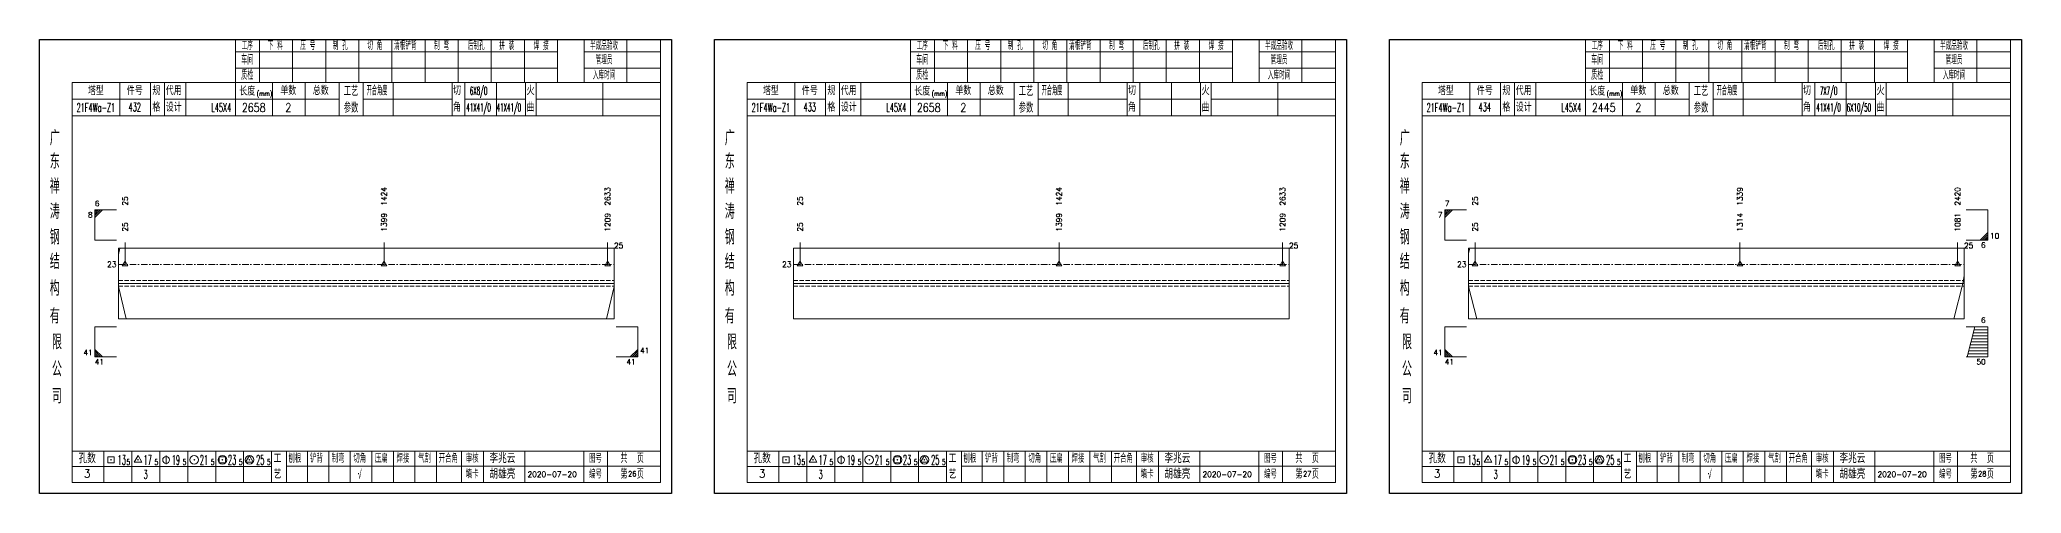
# Model space of a CAD drawing. Extents: x 1310 to 15542, y -76 to 8381.
# Drawn here: x 9320 to 10236, y 3664 to 3874 of the extents above; entities that cross this region are included whole.
import ezdxf
from ezdxf.enums import TextEntityAlignment as Align

# ---------------------------------------------------------------- set-up
doc = ezdxf.new("R2010")
doc.units = 0
doc.header["$MEASUREMENT"] = 0
doc.linetypes.add('一点画线', pattern=[5.2, 3, -1, 0.2, -1])
doc.linetypes.add('虚线', pattern=[2.75, 2, -0.75])
doc.layers.get('0').update_dxf_attribs({"linetype": 'CONTINUOUS', "lineweight": 25})
for name, color, linetype, lineweight in [('1', 7, 'CONTINUOUS', 25), ('4', 7, 'CONTINUOUS', 25), ('5', 7, 'CONTINUOUS', 25)]:
    doc.layers.add(name, color=color, linetype=linetype, lineweight=lineweight)
doc.styles.get("Standard").update_dxf_attribs({"font": 'simplex.shx', "width": 0.7, "height": 3, "bigfont": 'gbhzfs.shx'})

# ---------------------------------------------------------------- blocks, each defined once
blk = doc.blocks.new('孔17.5')
at = {"layer": '5', "color": 7, "linetype": 'Continuous', "lineweight": 13}
for p, q in [((0, 1), (-0.866, -0.5)), ((-0.1, -0.1), (0.1, 0.1)), ((0.1, -0.1), (-0.1, 0.1)), ((0.866, -0.5), (0, 1)), ((-0.866, -0.5), (0.866, -0.5))]:
    blk.add_line(p, q, dxfattribs=at)
blk = doc.blocks.new('CTJGK')
at = {"color": 6, "linetype": 'Continuous'}
for p, q in [((0, 209.97), (292.13, 209.97)), ((0, 0), (0, 209.97)), ((292.13, 209.97), (292.13, 0)), ((292.13, 0), (0, 0))]:
    blk.add_line(p, q, dxfattribs=at)

msp = doc.modelspace()

# ---------------------------------------------------------------- linework, layer by layer
at = {"color": 7, "linetype": 'Continuous', "lineweight": 13}
for p, q in [((9345.172, 3794.914), (9355.172, 3794.914)), ((9345.172, 3780.914), (9345.172, 3794.914)), ((9346.047, 3794.914), (9345.172, 3794.039)), ((9346.922, 3794.914), (9345.172, 3793.164)), ((9347.797, 3794.914), (9345.172, 3792.289)), ((9348.672, 3794.914), (9345.172, 3791.414)), ((9969.432, 3794.914), (9979.432, 3794.914)), ((9969.432, 3780.914), (9969.432, 3794.914)), ((9970.307, 3794.914), (9969.432, 3794.039)), ((9971.182, 3794.914), (9969.432, 3793.164)), ((9972.057, 3794.914), (9969.432, 3792.289)), ((9972.932, 3794.914), (9969.432, 3791.414)), ((10220.562, 3794.914), (10210.562, 3794.914)), ((10220.562, 3780.914), (10220.562, 3794.914)), ((9345.172, 3780.914), (9355.172, 3780.914)), ((9356.172, 3774.344), (9356.689, 3777.247)), ((9359.172, 3769.747), (9359.172, 3779.914)), ((9478.926, 3769.747), (9478.926, 3779.914)), ((9582.302, 3769.747), (9582.302, 3779.914)), ((9671.302, 3769.747), (9671.302, 3779.914)), ((9791.056, 3769.747), (9791.056, 3779.914)), ((9894.432, 3769.747), (9894.432, 3779.914)), ((9969.432, 3780.914), (9979.432, 3780.914)), ((9980.432, 3774.707), (9981.088, 3777.247)), ((9983.432, 3769.747), (9983.432, 3779.914)), ((10105.914, 3769.747), (10105.914, 3779.914)), ((10206.562, 3769.747), (10206.562, 3779.914)), ((10220.562, 3780.914), (10210.562, 3780.914)), ((10217.062, 3780.914), (10220.562, 3784.414)), ((10217.937, 3780.914), (10220.562, 3783.539)), ((10218.812, 3780.914), (10220.562, 3782.664)), ((10219.687, 3780.914), (10220.562, 3781.789)), ((9356.172, 3759.462), (9359.706, 3744.581)), ((9585.302, 3759.462), (9581.767, 3744.581)), ((9980.432, 3759.462), (9984.274, 3744.581)), ((10208.999, 3760.914), (10204.876, 3744.581)), ((10209.562, 3764.544), (10208.999, 3760.914)), ((9345.172, 3740.914), (9355.172, 3740.914)), ((9345.172, 3740.914), (9345.172, 3726.914)), ((9596.302, 3740.914), (9586.302, 3740.914)), ((9596.302, 3740.914), (9596.302, 3726.914)), ((9969.432, 3740.914), (9979.432, 3740.914)), ((9969.432, 3740.914), (9969.432, 3726.914)), ((10220.562, 3740.914), (10210.562, 3740.914)), ((10214.562, 3740.914), (10211.062, 3726.914)), ((10220.562, 3739.514), (10214.212, 3739.514)), ((10220.562, 3740.914), (10220.562, 3726.914)), ((9348.672, 3726.914), (9345.172, 3730.414)), ((9592.802, 3726.914), (9596.302, 3730.414)), ((9972.932, 3726.914), (9969.432, 3730.414)), ((10220.562, 3729.714), (10211.762, 3729.714)), ((10220.562, 3731.114), (10212.112, 3731.114)), ((10220.562, 3732.514), (10212.462, 3732.514)), ((10220.562, 3733.914), (10212.812, 3733.914)), ((10220.562, 3735.314), (10213.162, 3735.314)), ((10220.562, 3736.714), (10213.512, 3736.714)), ((10220.562, 3738.114), (10213.862, 3738.114)), ((9347.797, 3726.914), (9345.172, 3729.539)), ((9346.922, 3726.914), (9345.172, 3728.664)), ((9346.047, 3726.914), (9345.172, 3727.789)), ((9345.172, 3726.914), (9355.172, 3726.914)), ((9596.302, 3726.914), (9586.302, 3726.914)), ((9593.677, 3726.914), (9596.302, 3729.539)), ((9594.552, 3726.914), (9596.302, 3728.664)), ((9595.427, 3726.914), (9596.302, 3727.789)), ((9972.057, 3726.914), (9969.432, 3729.539)), ((9971.182, 3726.914), (9969.432, 3728.664)), ((9970.307, 3726.914), (9969.432, 3727.789)), ((9969.432, 3726.914), (9979.432, 3726.914)), ((10220.562, 3726.914), (10210.562, 3726.914)), ((10220.562, 3728.314), (10211.412, 3728.314))]:
    msp.add_line(p, q, dxfattribs=at)
at = {"color": 7, "linetype": 'Continuous', "lineweight": 18}
for p, q in [((9356.172, 3777.247), (9356.172, 3744.581)), ((9356.172, 3777.247), (9585.302, 3777.247)), ((9585.302, 3777.247), (9585.302, 3744.581)), ((9668.302, 3777.247), (9668.302, 3744.581)), ((9668.302, 3777.247), (9897.432, 3777.247)), ((9897.432, 3777.247), (9897.432, 3744.581)), ((9980.432, 3777.247), (9980.432, 3744.581)), ((9980.432, 3777.247), (10209.562, 3777.247)), ((10209.562, 3777.247), (10209.562, 3744.581)), ((9356.172, 3760.914), (9585.302, 3760.914)), ((9668.302, 3760.914), (9897.432, 3760.914)), ((9980.432, 3760.914), (10209.562, 3760.914))]:
    msp.add_line(p, q, dxfattribs=at)
at = {"color": 3, "linetype": '一点画线', "lineweight": 13}
for p, q in [((9356.172, 3769.747), (9585.302, 3769.747)), ((9668.302, 3769.747), (9897.432, 3769.747)), ((9980.432, 3769.747), (10209.562, 3769.747))]:
    msp.add_line(p, q, dxfattribs=at)
at = {"color": 1, "linetype": '虚线', "lineweight": 18}
for p, q in [((9356.172, 3762.247), (9585.302, 3762.247)), ((9356.172, 3759.581), (9585.302, 3759.581)), ((9668.302, 3762.247), (9897.432, 3762.247)), ((9668.302, 3759.581), (9897.432, 3759.581)), ((9980.432, 3762.247), (10209.562, 3762.247)), ((9980.432, 3759.581), (10209.562, 3759.581))]:
    msp.add_line(p, q, dxfattribs=at)
at = {"layer": '1', "color": 7, "linetype": 'Continuous', "lineweight": 18}
for p, q in [((9356.172, 3744.581), (9585.302, 3744.581)), ((9668.302, 3744.581), (9897.432, 3744.581)), ((9980.432, 3744.581), (10209.562, 3744.581))]:
    msp.add_line(p, q, dxfattribs=at)
at = {"layer": '4', "color": 1, "linetype": 'Continuous', "lineweight": 18}
for p, q in [((9319.672, 3873.741), (9319.672, 3663.771)), ((9611.802, 3873.741), (9319.672, 3873.741)), ((9410.302, 3873.741), (9410.302, 3853.901)), ((9559.142, 3868.011), (9410.302, 3868.011)), ((9421.332, 3873.741), (9421.332, 3853.881)), ((9436.642, 3873.741), (9436.642, 3853.881)), ((9451.962, 3873.741), (9451.962, 3853.881)), ((9467.272, 3873.741), (9467.272, 3853.881)), ((9482.582, 3873.741), (9482.582, 3853.881)), ((9497.892, 3873.741), (9497.892, 3853.881)), ((9513.212, 3873.741), (9513.212, 3853.881)), ((9528.522, 3873.741), (9528.522, 3853.881)), ((9543.832, 3873.741), (9543.832, 3853.881)), ((9559.142, 3873.741), (9559.142, 3853.901)), ((9559.142, 3873.741), (9559.142, 3853.881)), ((9571.422, 3873.741), (9571.422, 3853.881)), ((9606.752, 3868.011), (9571.422, 3868.011)), ((9591.172, 3873.741), (9591.172, 3853.881)), ((9606.752, 3873.741), (9606.752, 3853.881)), ((9611.802, 3843.941), (9611.802, 3873.741)), ((9631.802, 3873.741), (9631.802, 3663.771)), ((9923.932, 3873.741), (9631.802, 3873.741)), ((9722.432, 3873.741), (9722.432, 3853.901)), ((9871.272, 3868.011), (9722.432, 3868.011)), ((9733.462, 3873.741), (9733.462, 3853.881)), ((9748.772, 3873.741), (9748.772, 3853.881)), ((9764.092, 3873.741), (9764.092, 3853.881)), ((9779.402, 3873.741), (9779.402, 3853.881)), ((9794.712, 3873.741), (9794.712, 3853.881)), ((9810.022, 3873.741), (9810.022, 3853.881)), ((9825.342, 3873.741), (9825.342, 3853.881)), ((9840.652, 3873.741), (9840.652, 3853.881)), ((9855.962, 3873.741), (9855.962, 3853.881)), ((9871.272, 3873.741), (9871.272, 3853.901)), ((9871.272, 3873.741), (9871.272, 3853.881)), ((9883.552, 3873.741), (9883.552, 3853.881)), ((9918.882, 3868.011), (9883.552, 3868.011)), ((9903.302, 3873.741), (9903.302, 3853.881)), ((9918.882, 3873.741), (9918.882, 3853.881)), ((9923.932, 3843.941), (9923.932, 3873.741)), ((9943.932, 3873.741), (9943.932, 3663.771)), ((10236.062, 3873.741), (9943.932, 3873.741)), ((10034.562, 3873.741), (10034.562, 3853.901)), ((10183.402, 3868.011), (10034.562, 3868.011)), ((10045.592, 3873.741), (10045.592, 3853.881)), ((10060.902, 3873.741), (10060.902, 3853.881)), ((10076.222, 3873.741), (10076.222, 3853.881)), ((10091.532, 3873.741), (10091.532, 3853.881)), ((10106.842, 3873.741), (10106.842, 3853.881)), ((10122.152, 3873.741), (10122.152, 3853.881)), ((10137.472, 3873.741), (10137.472, 3853.881)), ((10152.782, 3873.741), (10152.782, 3853.881)), ((10168.092, 3873.741), (10168.092, 3853.881)), ((10183.402, 3873.741), (10183.402, 3853.901)), ((10183.402, 3873.741), (10183.402, 3853.881)), ((10195.682, 3873.741), (10195.682, 3853.881)), ((10231.012, 3868.011), (10195.682, 3868.011)), ((10215.432, 3873.741), (10215.432, 3853.881)), ((10231.012, 3873.741), (10231.012, 3853.881)), ((10236.062, 3843.941), (10236.062, 3873.741)), ((9559.142, 3860.531), (9410.302, 3860.531)), ((9606.752, 3860.531), (9571.422, 3860.531)), ((9871.272, 3860.531), (9722.432, 3860.531)), ((9918.882, 3860.531), (9883.552, 3860.531)), ((10183.402, 3860.531), (10034.562, 3860.531)), ((10231.012, 3860.531), (10195.682, 3860.531)), ((9334.682, 3853.881), (9334.682, 3668.821)), ((9606.752, 3853.881), (9334.682, 3853.881)), ((9356.802, 3853.891), (9356.802, 3838.471)), ((9370.952, 3838.471), (9370.952, 3853.881)), ((9377.452, 3838.471), (9377.452, 3853.881)), ((9387.322, 3853.881), (9387.322, 3838.471)), ((9410.302, 3853.901), (9410.302, 3838.471)), ((9427.422, 3853.881), (9427.422, 3838.471)), ((9442.472, 3853.881), (9442.472, 3838.471)), ((9458.172, 3853.881), (9458.172, 3838.471)), ((9469.232, 3853.881), (9469.232, 3838.471)), ((9483.182, 3853.881), (9483.182, 3838.471)), ((9510.482, 3853.881), (9510.482, 3838.471)), ((9516.242, 3853.881), (9516.242, 3838.471)), ((9530.862, 3853.881), (9530.862, 3838.471)), ((9544.322, 3853.881), (9544.322, 3838.471)), ((9549.312, 3853.881), (9549.312, 3838.471)), ((9580.052, 3853.881), (9580.052, 3838.471)), ((9606.752, 3668.821), (9606.752, 3853.881)), ((9646.812, 3853.881), (9646.812, 3668.821)), ((9918.882, 3853.881), (9646.812, 3853.881)), ((9668.932, 3853.891), (9668.932, 3838.471)), ((9683.082, 3838.471), (9683.082, 3853.881)), ((9689.582, 3838.471), (9689.582, 3853.881)), ((9699.452, 3853.881), (9699.452, 3838.471)), ((9722.432, 3853.901), (9722.432, 3838.471)), ((9739.552, 3853.881), (9739.552, 3838.471)), ((9754.602, 3853.881), (9754.602, 3838.471)), ((9770.302, 3853.881), (9770.302, 3838.471)), ((9781.362, 3853.881), (9781.362, 3838.471)), ((9795.312, 3853.881), (9795.312, 3838.471)), ((9822.612, 3853.881), (9822.612, 3838.471)), ((9828.372, 3853.881), (9828.372, 3838.471)), ((9842.992, 3853.881), (9842.992, 3838.471)), ((9856.452, 3853.881), (9856.452, 3838.471)), ((9861.442, 3853.881), (9861.442, 3838.471)), ((9892.182, 3853.881), (9892.182, 3838.471)), ((9918.882, 3668.821), (9918.882, 3853.881)), ((9958.942, 3853.881), (9958.942, 3668.821)), ((10231.012, 3853.881), (9958.942, 3853.881)), ((9981.062, 3853.891), (9981.062, 3838.471)), ((9995.212, 3838.471), (9995.212, 3853.881)), ((10001.712, 3838.471), (10001.712, 3853.881)), ((10011.582, 3853.881), (10011.582, 3838.471)), ((10034.562, 3853.901), (10034.562, 3838.471)), ((10051.682, 3853.881), (10051.682, 3838.471)), ((10066.732, 3853.881), (10066.732, 3838.471)), ((10082.432, 3853.881), (10082.432, 3838.471)), ((10093.492, 3853.881), (10093.492, 3838.471)), ((10107.442, 3853.881), (10107.442, 3838.471)), ((10134.742, 3853.881), (10134.742, 3838.471)), ((10140.502, 3853.881), (10140.502, 3838.471)), ((10155.122, 3853.881), (10155.122, 3838.471)), ((10168.582, 3853.881), (10168.582, 3838.471)), ((10173.572, 3853.881), (10173.572, 3838.471)), ((10204.312, 3853.881), (10204.312, 3838.471)), ((10231.012, 3668.821), (10231.012, 3853.881)), ((9370.952, 3846.121), (9334.682, 3846.121)), ((9458.172, 3846.171), (9377.452, 3846.171)), ((9469.232, 3846.171), (9510.482, 3846.171)), ((9516.242, 3846.171), (9544.322, 3846.171)), ((9549.312, 3846.171), (9606.932, 3846.171)), ((9611.802, 3663.771), (9611.802, 3843.941)), ((9683.082, 3846.121), (9646.812, 3846.121)), ((9770.302, 3846.171), (9689.582, 3846.171)), ((9781.362, 3846.171), (9822.612, 3846.171)), ((9828.372, 3846.171), (9856.452, 3846.171)), ((9861.442, 3846.171), (9919.062, 3846.171)), ((9923.932, 3663.771), (9923.932, 3843.941)), ((9995.212, 3846.121), (9958.942, 3846.121)), ((10082.432, 3846.171), (10001.712, 3846.171)), ((10093.492, 3846.171), (10134.742, 3846.171)), ((10140.502, 3846.171), (10168.582, 3846.171)), ((10173.572, 3846.171), (10231.192, 3846.171)), ((10236.062, 3663.771), (10236.062, 3843.941)), ((9606.932, 3838.471), (9334.682, 3838.471)), ((9919.062, 3838.471), (9646.812, 3838.471)), ((10231.192, 3838.471), (9958.942, 3838.471)), ((9334.682, 3683.351), (9606.752, 3683.351)), ((9426.932, 3676.221), (9334.682, 3676.221)), ((9349.372, 3683.351), (9349.372, 3668.821)), ((9362.302, 3668.821), (9362.302, 3683.351)), ((9375.232, 3683.351), (9375.232, 3668.821)), ((9388.152, 3668.821), (9388.152, 3683.351)), ((9401.082, 3683.351), (9401.082, 3668.821)), ((9414.012, 3668.821), (9414.012, 3683.351)), ((9426.932, 3668.821), (9426.932, 3683.351)), ((9433.762, 3676.381), (9606.752, 3676.381)), ((9433.802, 3668.821), (9433.802, 3683.351)), ((9443.462, 3668.821), (9443.462, 3683.351)), ((9453.402, 3668.821), (9453.402, 3683.351)), ((9463.342, 3668.821), (9463.342, 3683.351)), ((9473.292, 3668.821), (9473.292, 3683.351)), ((9483.232, 3668.821), (9483.232, 3683.351)), ((9493.172, 3668.821), (9493.172, 3683.351)), ((9503.122, 3668.821), (9503.122, 3683.351)), ((9514.762, 3668.821), (9514.762, 3683.351)), ((9524.912, 3668.821), (9524.912, 3683.351)), ((9543.972, 3668.821), (9543.972, 3683.351)), ((9571.352, 3668.821), (9571.352, 3683.351)), ((9582.312, 3668.821), (9582.312, 3683.351)), ((9646.812, 3683.351), (9918.882, 3683.351)), ((9739.062, 3676.221), (9646.812, 3676.221)), ((9661.502, 3683.351), (9661.502, 3668.821)), ((9674.432, 3668.821), (9674.432, 3683.351)), ((9687.362, 3683.351), (9687.362, 3668.821)), ((9700.282, 3668.821), (9700.282, 3683.351)), ((9713.212, 3683.351), (9713.212, 3668.821)), ((9726.142, 3668.821), (9726.142, 3683.351)), ((9739.062, 3668.821), (9739.062, 3683.351)), ((9745.892, 3676.381), (9918.882, 3676.381)), ((9745.932, 3668.821), (9745.932, 3683.351)), ((9755.592, 3668.821), (9755.592, 3683.351)), ((9765.532, 3668.821), (9765.532, 3683.351)), ((9775.472, 3668.821), (9775.472, 3683.351)), ((9785.422, 3668.821), (9785.422, 3683.351)), ((9795.362, 3668.821), (9795.362, 3683.351)), ((9805.302, 3668.821), (9805.302, 3683.351)), ((9815.252, 3668.821), (9815.252, 3683.351)), ((9826.892, 3668.821), (9826.892, 3683.351)), ((9837.042, 3668.821), (9837.042, 3683.351)), ((9856.102, 3668.821), (9856.102, 3683.351)), ((9883.482, 3668.821), (9883.482, 3683.351)), ((9894.442, 3668.821), (9894.442, 3683.351)), ((9958.942, 3683.351), (10231.012, 3683.351)), ((10051.192, 3676.221), (9958.942, 3676.221)), ((9973.632, 3683.351), (9973.632, 3668.821)), ((9986.562, 3668.821), (9986.562, 3683.351)), ((9999.492, 3683.351), (9999.492, 3668.821)), ((10012.412, 3668.821), (10012.412, 3683.351)), ((10025.342, 3683.351), (10025.342, 3668.821)), ((10038.272, 3668.821), (10038.272, 3683.351)), ((10051.192, 3668.821), (10051.192, 3683.351)), ((10058.022, 3676.381), (10231.012, 3676.381)), ((10058.062, 3668.821), (10058.062, 3683.351)), ((10067.722, 3668.821), (10067.722, 3683.351)), ((10077.662, 3668.821), (10077.662, 3683.351)), ((10087.602, 3668.821), (10087.602, 3683.351)), ((10097.552, 3668.821), (10097.552, 3683.351)), ((10107.492, 3668.821), (10107.492, 3683.351)), ((10117.432, 3668.821), (10117.432, 3683.351)), ((10127.382, 3668.821), (10127.382, 3683.351)), ((10139.022, 3668.821), (10139.022, 3683.351)), ((10149.172, 3668.821), (10149.172, 3683.351)), ((10168.232, 3668.821), (10168.232, 3683.351)), ((10195.612, 3668.821), (10195.612, 3683.351)), ((10206.572, 3668.821), (10206.572, 3683.351)), ((9334.682, 3668.821), (9606.752, 3668.821)), ((9646.812, 3668.821), (9918.882, 3668.821)), ((9958.942, 3668.821), (10231.012, 3668.821)), ((9319.672, 3663.771), (9611.802, 3663.771)), ((9631.802, 3663.771), (9923.932, 3663.771)), ((9943.932, 3663.771), (10236.062, 3663.771))]:
    msp.add_line(p, q, dxfattribs=at)
at = {"layer": '4', "color": 7, "linetype": 'Continuous', "lineweight": 13}
for p, q in [((9351.258, 3677.857), (9351.258, 3680.685)), ((9351.258, 3680.685), (9354.086, 3680.685)), ((9354.086, 3677.857), (9351.258, 3677.857)), ((9352.472, 3679.071), (9352.872, 3679.471)), ((9352.872, 3679.071), (9352.472, 3679.471)), ((9354.086, 3680.685), (9354.086, 3677.857)), ((9365.172, 3681.271), (9363.44, 3678.271)), ((9363.44, 3678.271), (9366.904, 3678.271)), ((9364.972, 3679.071), (9365.372, 3679.471)), ((9365.372, 3679.071), (9364.972, 3679.471)), ((9366.904, 3678.271), (9365.172, 3681.271)), ((9378.172, 3681.271), (9378.172, 3677.271)), ((9390.972, 3679.071), (9391.372, 3679.471)), ((9391.372, 3679.071), (9390.972, 3679.471)), ((9402.758, 3677.857), (9402.758, 3680.685)), ((9402.758, 3680.685), (9405.586, 3680.685)), ((9405.586, 3677.857), (9402.758, 3677.857)), ((9403.972, 3679.071), (9404.372, 3679.471)), ((9404.372, 3679.071), (9403.972, 3679.471)), ((9405.586, 3680.685), (9405.586, 3677.857)), ((9416.672, 3681.271), (9414.94, 3678.271)), ((9414.94, 3678.271), (9418.404, 3678.271)), ((9416.472, 3679.071), (9416.872, 3679.471)), ((9416.872, 3679.071), (9416.472, 3679.471)), ((9418.404, 3678.271), (9416.672, 3681.271)), ((9663.388, 3677.857), (9663.388, 3680.685)), ((9663.388, 3680.685), (9666.216, 3680.685)), ((9666.216, 3677.857), (9663.388, 3677.857)), ((9664.602, 3679.071), (9665.002, 3679.471)), ((9665.002, 3679.071), (9664.602, 3679.471)), ((9666.216, 3680.685), (9666.216, 3677.857)), ((9677.302, 3681.271), (9675.57, 3678.271)), ((9675.57, 3678.271), (9679.034, 3678.271)), ((9677.102, 3679.071), (9677.502, 3679.471)), ((9677.502, 3679.071), (9677.102, 3679.471)), ((9679.034, 3678.271), (9677.302, 3681.271)), ((9690.302, 3681.271), (9690.302, 3677.271)), ((9703.102, 3679.071), (9703.502, 3679.471)), ((9703.502, 3679.071), (9703.102, 3679.471)), ((9714.888, 3677.857), (9714.888, 3680.685)), ((9714.888, 3680.685), (9717.716, 3680.685)), ((9717.716, 3677.857), (9714.888, 3677.857)), ((9716.102, 3679.071), (9716.502, 3679.471)), ((9716.502, 3679.071), (9716.102, 3679.471)), ((9717.716, 3680.685), (9717.716, 3677.857)), ((9728.802, 3681.271), (9727.07, 3678.271)), ((9727.07, 3678.271), (9730.534, 3678.271)), ((9728.602, 3679.071), (9729.002, 3679.471)), ((9729.002, 3679.071), (9728.602, 3679.471)), ((9730.534, 3678.271), (9728.802, 3681.271)), ((9975.518, 3677.857), (9975.518, 3680.685)), ((9975.518, 3680.685), (9978.346, 3680.685)), ((9978.346, 3677.857), (9975.518, 3677.857)), ((9976.732, 3679.071), (9977.132, 3679.471)), ((9977.132, 3679.071), (9976.732, 3679.471)), ((9978.346, 3680.685), (9978.346, 3677.857)), ((9989.432, 3681.271), (9987.7, 3678.271)), ((9987.7, 3678.271), (9991.164, 3678.271)), ((9989.232, 3679.071), (9989.632, 3679.471)), ((9989.632, 3679.071), (9989.232, 3679.471)), ((9991.164, 3678.271), (9989.432, 3681.271)), ((10002.432, 3681.271), (10002.432, 3677.271)), ((10015.232, 3679.071), (10015.632, 3679.471)), ((10015.632, 3679.071), (10015.232, 3679.471)), ((10027.018, 3677.857), (10027.018, 3680.685)), ((10027.018, 3680.685), (10029.846, 3680.685)), ((10029.846, 3677.857), (10027.018, 3677.857)), ((10028.232, 3679.071), (10028.632, 3679.471)), ((10028.632, 3679.071), (10028.232, 3679.471)), ((10029.846, 3680.685), (10029.846, 3677.857)), ((10040.932, 3681.271), (10039.2, 3678.271)), ((10039.2, 3678.271), (10042.664, 3678.271)), ((10040.732, 3679.071), (10041.132, 3679.471)), ((10041.132, 3679.071), (10040.732, 3679.471)), ((10042.664, 3678.271), (10040.932, 3681.271))]:
    msp.add_line(p, q, dxfattribs=at)
for centre, radius in [((9378.172, 3679.271), 1.6), ((9391.172, 3679.271), 2), ((9404.172, 3679.271), 2), ((9416.672, 3679.271), 2), ((9690.302, 3679.271), 1.6), ((9703.302, 3679.271), 2), ((9716.302, 3679.271), 2), ((9728.802, 3679.271), 2), ((10002.432, 3679.271), 1.6), ((10015.432, 3679.271), 2), ((10028.432, 3679.271), 2), ((10040.932, 3679.271), 2)]:
    msp.add_circle(centre, radius, dxfattribs=at)

# ---------------------------------------------------------------- block references
at = {"color": 0, "linetype": 'Continuous'}
for p in [(9319.672, 3663.771), (9631.802, 3663.771), (9943.932, 3663.771)]:
    msp.add_blockref('CTJGK', p, dxfattribs=at)
at = {"color": 8, "linetype": 'Continuous', "lineweight": 9, "xscale": 1.5, "yscale": 1.5, "zscale": 1.5}
for p in [(9359.172, 3769.747), (9478.926, 3769.747), (9582.302, 3769.747), (9671.302, 3769.747), (9791.056, 3769.747), (9894.432, 3769.747), (9983.432, 3769.747), (10105.914, 3769.747), (10206.562, 3769.747)]:
    msp.add_blockref('孔17.5', p, dxfattribs=at)

# ---------------------------------------------------------------- texts
at = {"color": 7, "linetype": 'Continuous', "lineweight": 13}
for s, p in [('1424', (9478.926, 3796.914)), ('2633', (9582.302, 3796.914)), ('1424', (9791.056, 3796.914)), ('2633', (9894.432, 3796.914)), ('1339', (10105.914, 3796.914)), ('2420', (10206.562, 3796.914)), ('25', (9359.172, 3796.914)), ('25', (9671.302, 3796.914)), ('25', (9983.432, 3796.914))]:
    msp.add_text(s, height=2.5, rotation=90, dxfattribs=at).set_placement(p, align=Align.MIDDLE_LEFT)
for s, p in [('8', (9344.172, 3793.914)), ('7', (9968.432, 3793.914)), ('6', (10219.562, 3779.914)), ('41', (9595.302, 3725.914)), ('50', (10219.562, 3725.914))]:
    msp.add_text(s, height=2.5, dxfattribs=at).set_placement(p, align=Align.TOP_RIGHT)
for s, p in [('6', (9345.172, 3795.914)), ('7', (9969.432, 3795.914)), ('10', (10221.562, 3780.914)), ('41', (9597.302, 3727.914))]:
    msp.add_text(s, height=2.5, dxfattribs=at).set_placement(p, align=Align.BOTTOM_LEFT)
at = {"color": 8, "linetype": 'Continuous', "lineweight": 9}
for s, p in [('25', (9359.172, 3784.914)), ('1399', (9478.926, 3784.914)), ('1209', (9582.302, 3784.914)), ('25', (9671.302, 3784.914)), ('1399', (9791.056, 3784.914)), ('1209', (9894.432, 3784.914)), ('25', (9983.432, 3784.914)), ('1314', (10105.914, 3784.914)), ('1081', (10206.562, 3784.914))]:
    msp.add_text(s, height=2.5, rotation=90, dxfattribs=at).set_placement(p, align=Align.MIDDLE_LEFT)
at = {"color": 7, "linetype": 'Continuous', "lineweight": 13}
for p in [(9585.302, 3778.414), (9897.432, 3778.414), (10209.562, 3778.414)]:
    msp.add_text('25', height=2.5, dxfattribs=at).set_placement(p, align=Align.MIDDLE_LEFT)
for p in [(9355.172, 3769.747), (9667.302, 3769.747), (9979.432, 3769.747)]:
    msp.add_text('23', height=2.5, dxfattribs=at).set_placement(p, align=Align.MIDDLE_RIGHT)
for s, p in [('6', (10219.562, 3741.914)), ('41', (9344.172, 3726.914)), ('41', (9968.432, 3726.914))]:
    msp.add_text(s, height=2.5, dxfattribs=at).set_placement(p, align=Align.BOTTOM_RIGHT)
for p in [(9345.172, 3725.914), (9969.432, 3725.914)]:
    msp.add_text('41', height=2.5, dxfattribs=at).set_placement(p, align=Align.TOP_LEFT)
at = {"layer": '4', "color": 1, "linetype": 'Continuous', "lineweight": 25}
for s, height, width, p in [('工序', 3.7, 0.7, (9415.672, 3870.871)), ('下 料', 3.7, 0.7, (9428.672, 3870.871)), ('压 号', 3.7, 0.7, (9443.672, 3870.871)), ('制 孔', 3.7, 0.7, (9458.672, 3870.871)), ('切 角', 3.7, 0.7, (9474.672, 3870.871)), ('清根铲背 ', 3.7, 0.7, (9489.672, 3870.871)), (' 制 弯', 3.7, 0.7, (9504.672, 3870.871)), (' 后制孔', 3.7, 0.7, (9520.672, 3870.871)), ('拼 装', 3.7, 0.7, (9535.672, 3870.871)), (' 焊 接', 3.7, 0.7, (9550.672, 3870.871)), ('半成品验收', 3.7, 0.7, (9580.672, 3870.871)), ('工序', 3.7, 0.7, (9727.802, 3870.871)), ('下 料', 3.7, 0.7, (9740.802, 3870.871)), ('压 号', 3.7, 0.7, (9755.802, 3870.871)), ('制 孔', 3.7, 0.7, (9770.802, 3870.871)), ('切 角', 3.7, 0.7, (9786.802, 3870.871)), ('清根铲背 ', 3.7, 0.7, (9801.802, 3870.871)), (' 制 弯', 3.7, 0.7, (9816.802, 3870.871)), (' 后制孔', 3.7, 0.7, (9832.802, 3870.871)), ('拼 装', 3.7, 0.7, (9847.802, 3870.871)), (' 焊 接', 3.7, 0.7, (9862.802, 3870.871)), ('半成品验收', 3.7, 0.7, (9892.802, 3870.871)), ('工序', 3.7, 0.7, (10039.932, 3870.871)), ('下 料', 3.7, 0.7, (10052.932, 3870.871)), ('压 号', 3.7, 0.7, (10067.932, 3870.871)), ('制 孔', 3.7, 0.7, (10082.932, 3870.871)), ('切 角', 3.7, 0.7, (10098.932, 3870.871)), ('清根铲背 ', 3.7, 0.7, (10113.932, 3870.871)), (' 制 弯', 3.7, 0.7, (10128.932, 3870.871)), (' 后制孔', 3.7, 0.7, (10144.932, 3870.871)), ('拼 装', 3.7, 0.7, (10159.932, 3870.871)), (' 焊 接', 3.7, 0.7, (10174.932, 3870.871)), ('半成品验收', 3.7, 0.7, (10204.932, 3870.871)), ('质检', 4, 0.7, (9415.672, 3857.211)), ('车间', 4, 0.7, (9415.672, 3864.271)), ('入库时间', 3.7, 0.7, (9580.672, 3857.211)), ('管理员', 3.7, 0.7, (9580.672, 3864.271)), ('质检', 4, 0.7, (9727.802, 3857.211)), ('车间', 4, 0.7, (9727.802, 3864.271)), ('入库时间', 3.7, 0.7, (9892.802, 3857.211)), ('管理员', 3.7, 0.7, (9892.802, 3864.271)), ('质检', 4, 0.7, (10039.932, 3857.211)), ('车间', 4, 0.7, (10039.932, 3864.271)), ('入库时间', 3.7, 0.7, (10204.932, 3857.211)), ('管理员', 3.7, 0.7, (10204.932, 3864.271)), ('(mm)', 2.24, 0.7, (9423.672, 3848.771)), ('工艺', 4.8, 0.7, (9463.672, 3850.031)), ('开合角度', 4, 0.6, (9475.672, 3850.031)), ('6X8/0', 3.8, 0.4, (9522.672, 3850.031)), ('(mm)', 2.24, 0.7, (9735.802, 3848.771)), ('工艺', 4.8, 0.7, (9775.802, 3850.031)), ('开合角度', 4, 0.6, (9787.802, 3850.031)), ('(mm)', 2.24, 0.7, (10047.932, 3848.771)), ('工艺', 4.8, 0.7, (10087.932, 3850.031)), ('开合角度', 4, 0.6, (10099.932, 3850.031)), ('7X7/0', 3.8, 0.4, (10146.932, 3850.031)), ('21F4Wa-Z1', 4, 0.5, (9345.672, 3842.291)), ('432', 4, 0.5, (9363.672, 3842.541)), ('L45X4', 4, 0.5, (9403.672, 3842.271)), ('2658', 4, 0.8, (9418.672, 3842.321)), ('2', 4, 0.8, (9434.672, 3842.321)), ('参数', 4.8, 0.7, (9463.672, 3842.321)), ('41X41/0', 3.8, 0.4, (9522.672, 3842.321)), ('41X41/0', 3.8, 0.4, (9536.672, 3842.321)), ('21F4Wa-Z1', 4, 0.5, (9657.802, 3842.291)), ('433', 4, 0.5, (9675.802, 3842.541)), ('L45X4', 4, 0.5, (9715.802, 3842.271)), ('2658', 4, 0.8, (9730.802, 3842.321)), ('2', 4, 0.8, (9746.802, 3842.321)), ('参数', 4.8, 0.7, (9775.802, 3842.321)), ('21F4Wa-Z1', 4, 0.5, (9969.932, 3842.291)), ('434', 4, 0.5, (9987.932, 3842.541)), ('L45X4', 4, 0.5, (10027.932, 3842.271)), ('2445', 4, 0.8, (10042.932, 3842.321)), ('2', 4, 0.8, (10058.932, 3842.321)), ('参数', 4.8, 0.7, (10087.932, 3842.321)), ('41X41/0', 3.8, 0.4, (10146.932, 3842.321)), ('6X10/50', 3.8, 0.4, (10160.932, 3842.321)), ('广', 6.96, 0.7, (9326.672, 3828.241)), ('广', 6.96, 0.7, (9638.802, 3828.241)), ('广', 6.96, 0.7, (9950.932, 3828.241)), ('东', 6.96, 0.7, (9326.672, 3817.451)), ('东', 6.96, 0.7, (9638.802, 3817.451)), ('东', 6.96, 0.7, (9950.932, 3817.451)), ('禅', 6.96, 0.7, (9326.672, 3805.861)), ('禅', 6.96, 0.7, (9638.802, 3805.861)), ('禅', 6.96, 0.7, (9950.932, 3805.861)), ('涛', 6.96, 0.7, (9326.672, 3794.261)), ('涛', 6.96, 0.7, (9638.802, 3794.261)), ('涛', 6.96, 0.7, (9950.932, 3794.261)), ('钢', 6.96, 0.7, (9326.672, 3782.371)), ('钢', 6.96, 0.7, (9638.802, 3782.371)), ('钢', 6.96, 0.7, (9950.932, 3782.371)), ('结', 6.96, 0.7, (9326.672, 3771.061)), ('结', 6.96, 0.7, (9638.802, 3771.061)), ('结', 6.96, 0.7, (9950.932, 3771.061)), ('构', 6.96, 0.7, (9326.672, 3758.681)), ('构', 6.96, 0.7, (9638.802, 3758.681)), ('构', 6.96, 0.7, (9950.932, 3758.681)), ('有', 6.96, 0.7, (9326.672, 3745.871)), ('有', 6.96, 0.7, (9638.802, 3745.871)), ('有', 6.96, 0.7, (9950.932, 3745.871)), ('限', 6.96, 0.7, (9327.672, 3733.871)), ('限', 6.96, 0.7, (9639.802, 3733.871)), ('限', 6.96, 0.7, (9951.932, 3733.871)), ('公', 6.96, 0.7, (9327.672, 3721.331)), ('公', 6.96, 0.7, (9639.802, 3721.331)), ('公', 6.96, 0.7, (9951.932, 3721.331)), ('司', 6.96, 0.7, (9327.672, 3708.851)), ('司', 6.96, 0.7, (9639.802, 3708.851)), ('司', 6.96, 0.7, (9951.932, 3708.851)), ('13', 4.47, 0.5, (9357.672, 3679.271)), ('5', 2.68, 0.6, (9360.672, 3678.271)), ('17', 4.47, 0.5, (9369.672, 3679.271)), ('5', 2.68, 0.6, (9373.672, 3678.271)), ('19', 4.47, 0.5, (9382.672, 3679.271)), ('5', 2.68, 0.6, (9386.672, 3678.271)), ('21', 4.47, 0.5, (9395.672, 3679.271)), ('5', 2.68, 0.6, (9399.672, 3678.271)), ('23', 4.47, 0.5, (9408.672, 3679.271)), ('5', 2.68, 0.6, (9412.672, 3678.271)), ('25', 4.47, 0.5, (9421.672, 3679.271)), ('5', 2.68, 0.6, (9425.672, 3678.271)), ('刨根', 3.7, 0.8, (9437.672, 3679.871)), ('铲背', 3.7, 0.8, (9447.672, 3679.871)), ('制弯', 3.7, 0.8, (9457.672, 3679.871)), ('切角', 3.7, 0.8, (9467.672, 3679.871)), ('√', 4, 0.6, (9467.672, 3672.601)), ('压扁', 3.7, 0.8, (9477.672, 3679.871)), ('焊接', 3.7, 0.8, (9487.672, 3679.871)), ('气割', 3.7, 0.8, (9497.672, 3679.871)), ('开合角', 3.7, 0.8, (9508.672, 3679.871)), ('填卡', 3.7, 0.8, (9519.672, 3672.601)), ('审核', 3.7, 0.8, (9519.672, 3679.871)), ('编号', 3.7, 0.8, (9576.672, 3672.601)), ('图号', 3.7, 0.8, (9576.672, 3679.871)), ('第  页', 4, 0.8, (9593.672, 3672.601)), ('共  页', 4, 0.8, (9593.672, 3679.871)), ('13', 4.47, 0.5, (9669.802, 3679.271)), ('5', 2.68, 0.6, (9672.802, 3678.271)), ('17', 4.47, 0.5, (9681.802, 3679.271)), ('5', 2.68, 0.6, (9685.802, 3678.271)), ('19', 4.47, 0.5, (9694.802, 3679.271)), ('5', 2.68, 0.6, (9698.802, 3678.271)), ('21', 4.47, 0.5, (9707.802, 3679.271)), ('5', 2.68, 0.6, (9711.802, 3678.271)), ('23', 4.47, 0.5, (9720.802, 3679.271)), ('5', 2.68, 0.6, (9724.802, 3678.271)), ('25', 4.47, 0.5, (9733.802, 3679.271)), ('5', 2.68, 0.6, (9737.802, 3678.271)), ('刨根', 3.7, 0.8, (9749.802, 3679.871)), ('铲背', 3.7, 0.8, (9759.802, 3679.871)), ('制弯', 3.7, 0.8, (9769.802, 3679.871)), ('切角', 3.7, 0.8, (9779.802, 3679.871)), ('压扁', 3.7, 0.8, (9789.802, 3679.871)), ('焊接', 3.7, 0.8, (9799.802, 3679.871)), ('气割', 3.7, 0.8, (9809.802, 3679.871)), ('开合角', 3.7, 0.8, (9820.802, 3679.871)), ('填卡', 3.7, 0.8, (9831.802, 3672.601)), ('审核', 3.7, 0.8, (9831.802, 3679.871)), ('编号', 3.7, 0.8, (9888.802, 3672.601)), ('图号', 3.7, 0.8, (9888.802, 3679.871)), ('第  页', 4, 0.8, (9905.802, 3672.601)), ('共  页', 4, 0.8, (9905.802, 3679.871)), ('13', 4.47, 0.5, (9981.932, 3679.271)), ('5', 2.68, 0.6, (9984.932, 3678.271)), ('17', 4.47, 0.5, (9993.932, 3679.271)), ('5', 2.68, 0.6, (9997.932, 3678.271)), ('19', 4.47, 0.5, (10006.932, 3679.271)), ('5', 2.68, 0.6, (10010.932, 3678.271)), ('21', 4.47, 0.5, (10019.932, 3679.271)), ('5', 2.68, 0.6, (10023.932, 3678.271)), ('23', 4.47, 0.5, (10032.932, 3679.271)), ('5', 2.68, 0.6, (10036.932, 3678.271)), ('25', 4.47, 0.5, (10045.932, 3679.271)), ('5', 2.68, 0.6, (10049.932, 3678.271)), ('刨根', 3.7, 0.8, (10061.932, 3679.871)), ('铲背', 3.7, 0.8, (10071.932, 3679.871)), ('制弯', 3.7, 0.8, (10081.932, 3679.871)), ('切角', 3.7, 0.8, (10091.932, 3679.871)), ('√', 4, 0.6, (10091.932, 3672.601)), ('压扁', 3.7, 0.8, (10101.932, 3679.871)), ('焊接', 3.7, 0.8, (10111.932, 3679.871)), ('气割', 3.7, 0.8, (10121.932, 3679.871)), ('开合角', 3.7, 0.8, (10132.932, 3679.871)), ('填卡', 3.7, 0.8, (10143.932, 3672.601)), ('审核', 3.7, 0.8, (10143.932, 3679.871)), ('编号', 3.7, 0.8, (10200.932, 3672.601)), ('图号', 3.7, 0.8, (10200.932, 3679.871)), ('第  页', 4, 0.8, (10217.932, 3672.601)), ('共  页', 4, 0.8, (10217.932, 3679.871)), ('3', 4, 0.5, (9368.672, 3672.521)), ('3', 4, 0.5, (9680.802, 3672.521)), ('3', 4, 0.5, (9992.932, 3672.521))]:
    msp.add_text(s, height=height, dxfattribs=dict(at, width=width)).set_placement(p, align=Align.MIDDLE_CENTER)
for s, height, p in [('塔型', 3.7, (9345.672, 3850.001)), ('件号', 3.7, (9363.672, 3850.001)), ('规', 3.7, (9373.672, 3850.031)), ('代用', 3.7, (9381.672, 3850.031)), ('长度', 3.7, (9415.672, 3849.771)), ('单数', 3.7, (9434.672, 3850.031)), ('总数', 3.7, (9449.672, 3850.031)), ('切', 3.7, (9512.672, 3850.031)), ('火', 3.7, (9546.672, 3850.031)), ('塔型', 3.7, (9657.802, 3850.001)), ('件号', 3.7, (9675.802, 3850.001)), ('规', 3.7, (9685.802, 3850.031)), ('代用', 3.7, (9693.802, 3850.031)), ('长度', 3.7, (9727.802, 3849.771)), ('单数', 3.7, (9746.802, 3850.031)), ('总数', 3.7, (9761.802, 3850.031)), ('切', 3.7, (9824.802, 3850.031)), ('火', 3.7, (9858.802, 3850.031)), ('塔型', 3.7, (9969.932, 3850.001)), ('件号', 3.7, (9987.932, 3850.001)), ('规', 3.7, (9997.932, 3850.031)), ('代用', 3.7, (10005.932, 3850.031)), ('长度', 3.7, (10039.932, 3849.771)), ('单数', 3.7, (10058.932, 3850.031)), ('总数', 3.7, (10073.932, 3850.031)), ('切', 3.7, (10136.932, 3850.031)), ('火', 3.7, (10170.932, 3850.031)), ('格', 3.7, (9373.672, 3842.321)), ('设计', 3.7, (9381.672, 3842.321)), ('角', 3.7, (9512.672, 3842.321)), ('曲', 3.7, (9546.672, 3842.321)), ('格', 3.7, (9685.802, 3842.321)), ('设计', 3.7, (9693.802, 3842.321)), ('角', 3.7, (9824.802, 3842.321)), ('曲', 3.7, (9858.802, 3842.321)), ('格', 3.7, (9997.932, 3842.321)), ('设计', 3.7, (10005.932, 3842.321)), ('角', 3.7, (10136.932, 3842.321)), ('曲', 3.7, (10170.932, 3842.321)), ('孔数', 4, (9341.672, 3679.791)), ('3', 3.7, (9341.672, 3672.961)), ('工', 3.7, (9429.672, 3679.871)), ('艺', 3.7, (9429.672, 3672.521)), ('李兆云', 4, (9533.672, 3679.871)), ('胡雄亮', 4, (9533.672, 3672.601)), ('孔数', 4, (9653.802, 3679.791)), ('3', 3.7, (9653.802, 3672.961)), ('工', 3.7, (9741.802, 3679.871)), ('艺', 3.7, (9741.802, 3672.521)), ('李兆云', 4, (9845.802, 3679.871)), ('胡雄亮', 4, (9845.802, 3672.601)), ('孔数', 4, (9965.932, 3679.791)), ('3', 3.7, (9965.932, 3672.961)), ('工', 3.7, (10053.932, 3679.871)), ('艺', 3.7, (10053.932, 3672.521)), ('李兆云', 4, (10157.932, 3679.871)), ('胡雄亮', 4, (10157.932, 3672.601)), ('2020-07-20', 2.5, (9556.672, 3672.601)), ('2020-07-20', 2.5, (9868.802, 3672.601)), ('2020-07-20', 2.5, (10180.932, 3672.601))]:
    msp.add_text(s, height=height, dxfattribs=at).set_placement(p, align=Align.MIDDLE_CENTER)
at = {"layer": '4', "color": 6, "linetype": 'Continuous', "lineweight": 25, "width": 0.8}
for s, p in [('26', (9593.697, 3672.829)), ('27', (9905.827, 3672.829)), ('28', (10217.957, 3672.829))]:
    msp.add_text(s, height=2.5, dxfattribs=at).set_placement(p, align=Align.MIDDLE_CENTER)

doc.saveas('drawing.dxf')
